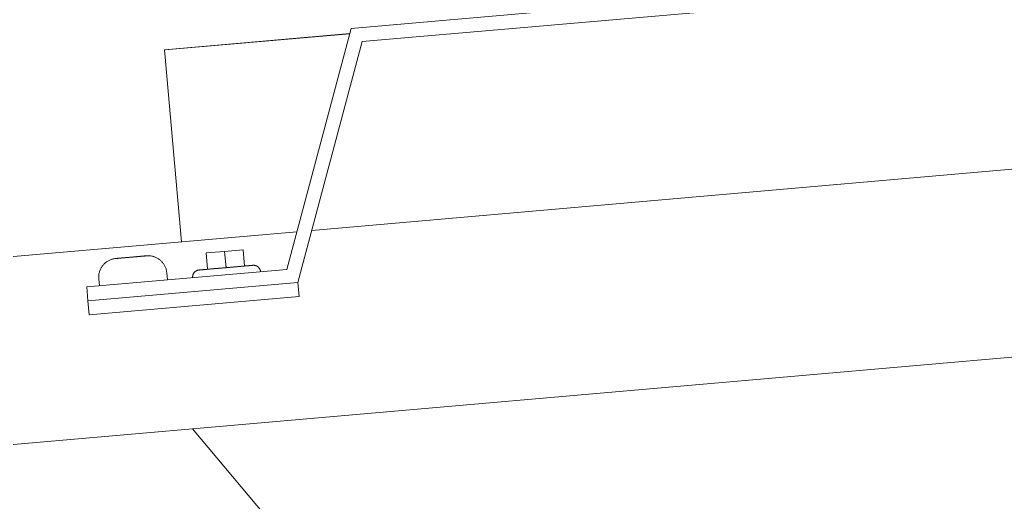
# Model space of a CAD drawing. Header units: millimetres. Extents: x 4237772 to 4686020, y -673 to 29459.
# Drawn here: x 4477062.8 to 4477273.4, y 16745.1 to 16848.2 of the extents above; entities that cross this region are included whole.
import ezdxf

# ---------------------------------------------------------------- set-up
doc = ezdxf.new("R2010")
doc.units = ezdxf.units.MM
for name, color, linetype, lineweight in [('A-ROOF', 132, 'Continuous', 5), ('A-ROOF-PATT', 132, 'Continuous', 5), ('Q-SPCQ', 91, 'Continuous', 5)]:
    doc.layers.add(name, color=color, linetype=linetype, lineweight=lineweight)

# ---------------------------------------------------------------- blocks, each defined once
blk = doc.blocks.new('Static Line_Sayfa_Metal Deck_Pan Mount - Up to 15 _ pitch - Max 2 Users-1865617-SECTION - GRIDS B1-B2')
at = {"layer": 'Q-SPCQ'}
for p, q in [((4451650.34, 16858.97), (4451506.15, 16846.35)), ((4451508.5, 16843.55), (4451648.5, 16855.79)), ((4451505.84, 16845.22), (4451466.26, 16841.76)), ((4451505.84, 16845.21), (4451466.27, 16841.75)), ((4451505.84, 16845.21), (4451466.27, 16841.74)), ((4451506.15, 16846.35), (4451492.35, 16794.87)), ((4451494.7, 16792.06), (4451508.5, 16843.55)), ((4451466.26, 16841.76), (4451466.33, 16841.01)), ((4451466.26, 16841.76), (4451466.27, 16841.67)), ((4451466.27, 16841.75), (4451466.27, 16841.73)), ((4451466.27, 16841.75), (4451466.27, 16841.73)), ((4451466.27, 16841.74), (4451466.27, 16841.72)), ((4451466.27, 16841.74), (4451466.27, 16841.72)), ((4451469.85, 16800.76), (4451466.33, 16841.01)), ((4451479.06, 16798.72), (4451475.1, 16798.37)), ((4451475.1, 16798.37), (4451479.06, 16798.72)), ((4451479.06, 16798.72), (4451475.1, 16798.37)), ((4451475.1, 16798.37), (4451479.06, 16798.72)), ((4451479.06, 16798.72), (4451475.1, 16798.37)), ((4451475.1, 16798.37), (4451479.06, 16798.72)), ((4451475.4, 16794.89), (4451475.1, 16798.37)), ((4451475.4, 16794.89), (4451475.1, 16798.37)), ((4451475.1, 16798.37), (4451475.4, 16794.89)), ((4451475.1, 16798.37), (4451475.4, 16794.89)), ((4451475.1, 16798.37), (4451475.4, 16794.89)), ((4451475.1, 16798.37), (4451475.4, 16794.89)), ((4451479.06, 16798.72), (4451483.03, 16799.07)), ((4451483.03, 16799.07), (4451479.06, 16798.72)), ((4451479.06, 16798.72), (4451483.03, 16799.07)), ((4451483.03, 16799.07), (4451479.06, 16798.72)), ((4451479.06, 16798.72), (4451483.03, 16799.07)), ((4451483.03, 16799.07), (4451479.06, 16798.72)), ((4451479.37, 16795.23), (4451479.06, 16798.72)), ((4451479.06, 16798.72), (4451479.37, 16795.23)), ((4451479.37, 16795.23), (4451479.06, 16798.72)), ((4451479.06, 16798.72), (4451479.37, 16795.23)), ((4451479.37, 16795.24), (4451479.06, 16798.72)), ((4451479.06, 16798.72), (4451479.37, 16795.24)), ((4451483.33, 16795.58), (4451483.03, 16799.07)), ((4451483.33, 16795.58), (4451483.03, 16799.07)), ((4451483.03, 16799.07), (4451483.33, 16795.58)), ((4451483.03, 16799.07), (4451483.33, 16795.58)), ((4451483.03, 16799.07), (4451483.33, 16795.58)), ((4451483.03, 16799.07), (4451483.33, 16795.58)), ((4451492.35, 16794.87), (4451449.61, 16791.13)), ((4451466.85, 16792.63), (4451466.72, 16794.13)), ((4451466.85, 16792.63), (4451466.72, 16794.13)), ((4451466.85, 16792.63), (4451466.72, 16794.13)), ((4451479.37, 16795.24), (4451475.4, 16794.89)), ((4451475.4, 16794.89), (4451479.37, 16795.24)), ((4451479.37, 16795.23), (4451475.4, 16794.89)), ((4451475.4, 16794.89), (4451479.37, 16795.23)), ((4451479.37, 16795.23), (4451475.4, 16794.89)), ((4451475.4, 16794.89), (4451479.37, 16795.23)), ((4451479.37, 16795.23), (4451483.33, 16795.58)), ((4451483.33, 16795.58), (4451479.37, 16795.23)), ((4451479.37, 16795.23), (4451483.33, 16795.58)), ((4451483.33, 16795.58), (4451479.37, 16795.23)), ((4451479.37, 16795.24), (4451483.33, 16795.58)), ((4451483.33, 16795.58), (4451479.37, 16795.24)), ((4451449.88, 16788.14), (4451494.7, 16792.06)), ((4451449.88, 16788.14), (4451494.7, 16792.06)), ((4451452.17, 16792.86), (4451452.31, 16791.36)), ((4451452.17, 16792.86), (4451452.31, 16791.36)), ((4451452.17, 16792.86), (4451452.31, 16791.36)), ((4451494.7, 16792.06), (4451494.97, 16789.07)), ((4451449.61, 16791.13), (4451449.88, 16788.14)), ((4451449.88, 16788.14), (4451450.14, 16785.15)), ((4451494.97, 16789.07), (4451450.14, 16785.15))]:
    blk.add_line(p, q, dxfattribs=at)
at = {"layer": 'Q-SPCQ', "flags": 128}
for points in [[(4451452.17, 16792.86), (4451452.16, 16793.01), (4451452.16, 16793.17), (4451452.16, 16793.33), (4451452.17, 16793.49), (4451452.19, 16793.65), (4451452.21, 16793.81), (4451452.23, 16793.97), (4451452.27, 16794.13), (4451452.31, 16794.28), (4451452.35, 16794.43), (4451452.41, 16794.59), (4451452.46, 16794.73), (4451452.53, 16794.88), (4451452.6, 16795.03), (4451452.67, 16795.17), (4451452.76, 16795.3), (4451452.84, 16795.44), (4451452.93, 16795.57), (4451453.03, 16795.7), (4451453.13, 16795.82), (4451453.24, 16795.94), (4451453.35, 16796.05), (4451453.47, 16796.16), (4451453.59, 16796.27), (4451453.71, 16796.37), (4451453.84, 16796.46), (4451453.97, 16796.55), (4451454.11, 16796.64), (4451454.25, 16796.72), (4451454.39, 16796.79), (4451454.54, 16796.86), (4451454.68, 16796.92), (4451454.83, 16796.98), (4451454.99, 16797.03), (4451455.14, 16797.07), (4451455.29, 16797.11), (4451455.45, 16797.14), (4451455.61, 16797.17), (4451455.77, 16797.18), (4451455.81, 16797.19)], [(4451452.17, 16792.86), (4451452.16, 16793.02), (4451452.16, 16793.18), (4451452.16, 16793.34), (4451452.17, 16793.49), (4451452.19, 16793.65), (4451452.21, 16793.81), (4451452.23, 16793.97), (4451452.27, 16794.13), (4451452.31, 16794.28), (4451452.35, 16794.43), (4451452.41, 16794.59), (4451452.46, 16794.73), (4451452.53, 16794.88), (4451452.6, 16795.03), (4451452.67, 16795.17), (4451452.76, 16795.3), (4451452.84, 16795.44), (4451452.93, 16795.57), (4451453.03, 16795.7), (4451453.13, 16795.82), (4451453.24, 16795.94), (4451453.35, 16796.05), (4451453.47, 16796.16), (4451453.59, 16796.27), (4451453.71, 16796.37), (4451453.84, 16796.46), (4451453.97, 16796.55), (4451454.11, 16796.64), (4451454.25, 16796.72), (4451454.39, 16796.79), (4451454.54, 16796.86), (4451454.68, 16796.92), (4451454.83, 16796.98), (4451454.99, 16797.03), (4451455.14, 16797.07), (4451455.29, 16797.11), (4451455.45, 16797.14), (4451455.61, 16797.17), (4451455.77, 16797.18), (4451455.81, 16797.19)], [(4451452.17, 16792.86), (4451452.16, 16793.02), (4451452.16, 16793.18), (4451452.16, 16793.34), (4451452.17, 16793.5), (4451452.19, 16793.65), (4451452.21, 16793.81), (4451452.23, 16793.97), (4451452.27, 16794.13), (4451452.31, 16794.28), (4451452.35, 16794.44), (4451452.41, 16794.59), (4451452.46, 16794.74), (4451452.53, 16794.88), (4451452.6, 16795.03), (4451452.67, 16795.17), (4451452.76, 16795.3), (4451452.84, 16795.44), (4451452.93, 16795.57), (4451453.03, 16795.7), (4451453.13, 16795.82), (4451453.24, 16795.94), (4451453.35, 16796.05), (4451453.47, 16796.16), (4451453.59, 16796.27), (4451453.71, 16796.37), (4451453.84, 16796.46), (4451453.97, 16796.55), (4451454.11, 16796.64), (4451454.25, 16796.72), (4451454.39, 16796.79), (4451454.54, 16796.86), (4451454.68, 16796.92), (4451454.83, 16796.98), (4451454.99, 16797.03), (4451455.14, 16797.07), (4451455.29, 16797.11), (4451455.45, 16797.14), (4451455.61, 16797.17), (4451455.77, 16797.19), (4451455.81, 16797.19)], [(4451455.81, 16797.19), (4451455.82, 16797.19), (4451455.83, 16797.19), (4451455.85, 16797.19), (4451455.88, 16797.19), (4451455.91, 16797.2), (4451455.94, 16797.2), (4451455.98, 16797.2), (4451456.02, 16797.21), (4451456.07, 16797.21), (4451456.12, 16797.22), (4451456.18, 16797.22), (4451456.25, 16797.23), (4451456.31, 16797.23), (4451456.38, 16797.24), (4451456.46, 16797.25), (4451456.54, 16797.25), (4451456.63, 16797.26), (4451456.72, 16797.27), (4451456.81, 16797.28), (4451456.9, 16797.28), (4451457, 16797.29), (4451457.11, 16797.3), (4451457.21, 16797.31), (4451457.32, 16797.32), (4451457.43, 16797.33), (4451457.55, 16797.34), (4451457.67, 16797.35), (4451457.78, 16797.36), (4451457.91, 16797.37), (4451458.03, 16797.38), (4451458.15, 16797.39), (4451458.28, 16797.4), (4451458.41, 16797.42), (4451458.54, 16797.43), (4451458.67, 16797.44), (4451458.8, 16797.45), (4451458.93, 16797.46), (4451459.06, 16797.47), (4451459.1, 16797.48)], [(4451455.81, 16797.19), (4451455.82, 16797.19), (4451455.83, 16797.19), (4451455.85, 16797.19), (4451455.88, 16797.19), (4451455.91, 16797.2), (4451455.94, 16797.2), (4451455.98, 16797.2), (4451456.02, 16797.21), (4451456.07, 16797.21), (4451456.12, 16797.22), (4451456.18, 16797.22), (4451456.25, 16797.23), (4451456.31, 16797.23), (4451456.38, 16797.24), (4451456.46, 16797.25), (4451456.54, 16797.25), (4451456.63, 16797.26), (4451456.72, 16797.27), (4451456.81, 16797.28), (4451456.9, 16797.28), (4451457, 16797.29), (4451457.11, 16797.3), (4451457.21, 16797.31), (4451457.32, 16797.32), (4451457.43, 16797.33), (4451457.55, 16797.34), (4451457.67, 16797.35), (4451457.78, 16797.36), (4451457.91, 16797.37), (4451458.03, 16797.38), (4451458.15, 16797.39), (4451458.28, 16797.41), (4451458.41, 16797.42), (4451458.54, 16797.43), (4451458.67, 16797.44), (4451458.8, 16797.45), (4451458.93, 16797.46), (4451459.06, 16797.47), (4451459.1, 16797.48)], [(4451455.81, 16797.19), (4451455.82, 16797.19), (4451455.83, 16797.19), (4451455.85, 16797.19), (4451455.88, 16797.2), (4451455.91, 16797.2), (4451455.94, 16797.2), (4451455.98, 16797.2), (4451456.02, 16797.21), (4451456.07, 16797.21), (4451456.12, 16797.22), (4451456.18, 16797.22), (4451456.25, 16797.23), (4451456.31, 16797.23), (4451456.38, 16797.24), (4451456.46, 16797.25), (4451456.54, 16797.25), (4451456.63, 16797.26), (4451456.72, 16797.27), (4451456.81, 16797.28), (4451456.9, 16797.28), (4451457, 16797.29), (4451457.11, 16797.3), (4451457.21, 16797.31), (4451457.32, 16797.32), (4451457.43, 16797.33), (4451457.55, 16797.34), (4451457.67, 16797.35), (4451457.78, 16797.36), (4451457.91, 16797.37), (4451458.03, 16797.38), (4451458.15, 16797.39), (4451458.28, 16797.41), (4451458.41, 16797.42), (4451458.54, 16797.43), (4451458.67, 16797.44), (4451458.8, 16797.45), (4451458.93, 16797.46), (4451459.06, 16797.47), (4451459.1, 16797.48)], [(4451459.1, 16797.48), (4451458.97, 16797.46), (4451458.83, 16797.45), (4451458.7, 16797.44), (4451458.57, 16797.43), (4451458.44, 16797.42), (4451458.32, 16797.41), (4451458.19, 16797.4), (4451458.06, 16797.39), (4451457.94, 16797.37), (4451457.82, 16797.36), (4451457.7, 16797.35), (4451457.58, 16797.34), (4451457.46, 16797.33), (4451457.35, 16797.32), (4451457.24, 16797.31), (4451457.13, 16797.3), (4451457.03, 16797.3), (4451456.93, 16797.29), (4451456.83, 16797.28), (4451456.74, 16797.27), (4451456.65, 16797.26), (4451456.56, 16797.25), (4451456.48, 16797.25), (4451456.41, 16797.24), (4451456.33, 16797.23), (4451456.26, 16797.23), (4451456.2, 16797.22), (4451456.14, 16797.22), (4451456.08, 16797.21), (4451456.03, 16797.21), (4451455.99, 16797.2), (4451455.95, 16797.2), (4451455.91, 16797.2), (4451455.88, 16797.19), (4451455.86, 16797.19), (4451455.84, 16797.19), (4451455.82, 16797.19), (4451455.82, 16797.19)], [(4451459.1, 16797.48), (4451458.97, 16797.46), (4451458.83, 16797.45), (4451458.7, 16797.44), (4451458.57, 16797.43), (4451458.44, 16797.42), (4451458.32, 16797.41), (4451458.19, 16797.4), (4451458.06, 16797.39), (4451457.94, 16797.38), (4451457.82, 16797.36), (4451457.7, 16797.35), (4451457.58, 16797.34), (4451457.46, 16797.33), (4451457.35, 16797.32), (4451457.24, 16797.31), (4451457.13, 16797.3), (4451457.03, 16797.3), (4451456.93, 16797.29), (4451456.83, 16797.28), (4451456.74, 16797.27), (4451456.65, 16797.26), (4451456.56, 16797.25), (4451456.48, 16797.25), (4451456.41, 16797.24), (4451456.33, 16797.23), (4451456.26, 16797.23), (4451456.2, 16797.22), (4451456.14, 16797.22), (4451456.08, 16797.21), (4451456.03, 16797.21), (4451455.99, 16797.2), (4451455.95, 16797.2), (4451455.91, 16797.2), (4451455.88, 16797.2), (4451455.86, 16797.19), (4451455.84, 16797.19), (4451455.82, 16797.19), (4451455.82, 16797.19)], [(4451459.1, 16797.48), (4451458.97, 16797.47), (4451458.83, 16797.45), (4451458.7, 16797.44), (4451458.57, 16797.43), (4451458.44, 16797.42), (4451458.32, 16797.41), (4451458.19, 16797.4), (4451458.06, 16797.39), (4451457.94, 16797.38), (4451457.82, 16797.36), (4451457.7, 16797.35), (4451457.58, 16797.34), (4451457.46, 16797.33), (4451457.35, 16797.32), (4451457.24, 16797.31), (4451457.13, 16797.31), (4451457.03, 16797.3), (4451456.93, 16797.29), (4451456.83, 16797.28), (4451456.74, 16797.27), (4451456.65, 16797.26), (4451456.56, 16797.26), (4451456.48, 16797.25), (4451456.41, 16797.24), (4451456.33, 16797.23), (4451456.26, 16797.23), (4451456.2, 16797.22), (4451456.14, 16797.22), (4451456.08, 16797.21), (4451456.03, 16797.21), (4451455.99, 16797.2), (4451455.95, 16797.2), (4451455.91, 16797.2), (4451455.88, 16797.2), (4451455.86, 16797.19), (4451455.84, 16797.19), (4451455.82, 16797.19), (4451455.82, 16797.19)], [(4451462.38, 16797.76), (4451462.37, 16797.76), (4451462.36, 16797.76), (4451462.34, 16797.76), (4451462.32, 16797.76), (4451462.29, 16797.76), (4451462.25, 16797.75), (4451462.22, 16797.75), (4451462.17, 16797.74), (4451462.12, 16797.74), (4451462.07, 16797.74), (4451462.01, 16797.73), (4451461.95, 16797.73), (4451461.88, 16797.72), (4451461.81, 16797.71), (4451461.73, 16797.71), (4451461.65, 16797.7), (4451461.57, 16797.69), (4451461.48, 16797.68), (4451461.39, 16797.68), (4451461.29, 16797.67), (4451461.19, 16797.66), (4451461.09, 16797.65), (4451460.98, 16797.64), (4451460.87, 16797.63), (4451460.76, 16797.62), (4451460.65, 16797.61), (4451460.53, 16797.6), (4451460.41, 16797.59), (4451460.29, 16797.58), (4451460.16, 16797.57), (4451460.04, 16797.56), (4451459.91, 16797.55), (4451459.78, 16797.54), (4451459.66, 16797.52), (4451459.53, 16797.51), (4451459.39, 16797.5), (4451459.26, 16797.49), (4451459.13, 16797.48), (4451459.1, 16797.48)], [(4451459.1, 16797.48), (4451459.23, 16797.49), (4451459.36, 16797.5), (4451459.49, 16797.51), (4451459.62, 16797.52), (4451459.75, 16797.53), (4451459.88, 16797.54), (4451460, 16797.56), (4451460.13, 16797.57), (4451460.25, 16797.58), (4451460.38, 16797.59), (4451460.5, 16797.6), (4451460.61, 16797.61), (4451460.73, 16797.62), (4451460.84, 16797.63), (4451460.95, 16797.64), (4451461.06, 16797.65), (4451461.16, 16797.66), (4451461.26, 16797.67), (4451461.36, 16797.67), (4451461.45, 16797.68), (4451461.54, 16797.69), (4451461.63, 16797.7), (4451461.71, 16797.7), (4451461.79, 16797.71), (4451461.86, 16797.72), (4451461.93, 16797.72), (4451461.99, 16797.73), (4451462.05, 16797.73), (4451462.11, 16797.74), (4451462.16, 16797.74), (4451462.2, 16797.75), (4451462.24, 16797.75), (4451462.28, 16797.75), (4451462.31, 16797.76), (4451462.33, 16797.76), (4451462.35, 16797.76), (4451462.37, 16797.76), (4451462.38, 16797.76)], [(4451462.38, 16797.76), (4451462.37, 16797.76), (4451462.36, 16797.76), (4451462.34, 16797.76), (4451462.32, 16797.76), (4451462.29, 16797.76), (4451462.25, 16797.75), (4451462.22, 16797.75), (4451462.17, 16797.75), (4451462.12, 16797.74), (4451462.07, 16797.74), (4451462.01, 16797.73), (4451461.95, 16797.73), (4451461.88, 16797.72), (4451461.81, 16797.71), (4451461.73, 16797.71), (4451461.65, 16797.7), (4451461.57, 16797.69), (4451461.48, 16797.68), (4451461.39, 16797.68), (4451461.29, 16797.67), (4451461.19, 16797.66), (4451461.09, 16797.65), (4451460.98, 16797.64), (4451460.87, 16797.63), (4451460.76, 16797.62), (4451460.65, 16797.61), (4451460.53, 16797.6), (4451460.41, 16797.59), (4451460.29, 16797.58), (4451460.16, 16797.57), (4451460.04, 16797.56), (4451459.91, 16797.55), (4451459.78, 16797.54), (4451459.66, 16797.53), (4451459.53, 16797.51), (4451459.39, 16797.5), (4451459.26, 16797.49), (4451459.13, 16797.48), (4451459.1, 16797.48)], [(4451459.1, 16797.48), (4451459.23, 16797.49), (4451459.36, 16797.5), (4451459.49, 16797.51), (4451459.62, 16797.52), (4451459.75, 16797.53), (4451459.88, 16797.54), (4451460, 16797.56), (4451460.13, 16797.57), (4451460.25, 16797.58), (4451460.38, 16797.59), (4451460.5, 16797.6), (4451460.61, 16797.61), (4451460.73, 16797.62), (4451460.84, 16797.63), (4451460.95, 16797.64), (4451461.06, 16797.65), (4451461.16, 16797.66), (4451461.26, 16797.67), (4451461.36, 16797.67), (4451461.45, 16797.68), (4451461.54, 16797.69), (4451461.63, 16797.7), (4451461.71, 16797.7), (4451461.79, 16797.71), (4451461.86, 16797.72), (4451461.93, 16797.72), (4451461.99, 16797.73), (4451462.05, 16797.74), (4451462.11, 16797.74), (4451462.16, 16797.74), (4451462.2, 16797.75), (4451462.24, 16797.75), (4451462.28, 16797.75), (4451462.31, 16797.76), (4451462.33, 16797.76), (4451462.35, 16797.76), (4451462.37, 16797.76), (4451462.38, 16797.76)], [(4451462.38, 16797.76), (4451462.37, 16797.76), (4451462.36, 16797.76), (4451462.34, 16797.76), (4451462.32, 16797.76), (4451462.29, 16797.76), (4451462.25, 16797.75), (4451462.22, 16797.75), (4451462.17, 16797.75), (4451462.12, 16797.74), (4451462.07, 16797.74), (4451462.01, 16797.73), (4451461.95, 16797.73), (4451461.88, 16797.72), (4451461.81, 16797.71), (4451461.73, 16797.71), (4451461.65, 16797.7), (4451461.57, 16797.69), (4451461.48, 16797.69), (4451461.39, 16797.68), (4451461.29, 16797.67), (4451461.19, 16797.66), (4451461.09, 16797.65), (4451460.98, 16797.64), (4451460.87, 16797.63), (4451460.76, 16797.62), (4451460.65, 16797.61), (4451460.53, 16797.6), (4451460.41, 16797.59), (4451460.29, 16797.58), (4451460.16, 16797.57), (4451460.04, 16797.56), (4451459.91, 16797.55), (4451459.78, 16797.54), (4451459.66, 16797.53), (4451459.53, 16797.51), (4451459.39, 16797.5), (4451459.26, 16797.49), (4451459.13, 16797.48), (4451459.1, 16797.48)], [(4451459.1, 16797.48), (4451459.23, 16797.49), (4451459.36, 16797.5), (4451459.49, 16797.51), (4451459.62, 16797.52), (4451459.75, 16797.53), (4451459.88, 16797.55), (4451460, 16797.56), (4451460.13, 16797.57), (4451460.25, 16797.58), (4451460.38, 16797.59), (4451460.5, 16797.6), (4451460.61, 16797.61), (4451460.73, 16797.62), (4451460.84, 16797.63), (4451460.95, 16797.64), (4451461.06, 16797.65), (4451461.16, 16797.66), (4451461.26, 16797.67), (4451461.36, 16797.67), (4451461.45, 16797.68), (4451461.54, 16797.69), (4451461.63, 16797.7), (4451461.71, 16797.71), (4451461.79, 16797.71), (4451461.86, 16797.72), (4451461.93, 16797.72), (4451461.99, 16797.73), (4451462.05, 16797.74), (4451462.11, 16797.74), (4451462.16, 16797.74), (4451462.2, 16797.75), (4451462.24, 16797.75), (4451462.28, 16797.76), (4451462.31, 16797.76), (4451462.33, 16797.76), (4451462.35, 16797.76), (4451462.37, 16797.76), (4451462.38, 16797.76)], [(4451462.38, 16797.76), (4451462.54, 16797.77), (4451462.7, 16797.78), (4451462.86, 16797.78), (4451463.02, 16797.77), (4451463.18, 16797.75), (4451463.34, 16797.73), (4451463.5, 16797.7), (4451463.65, 16797.67), (4451463.81, 16797.63), (4451463.96, 16797.58), (4451464.11, 16797.53), (4451464.26, 16797.47), (4451464.41, 16797.41), (4451464.55, 16797.34), (4451464.69, 16797.26), (4451464.83, 16797.18), (4451464.97, 16797.1), (4451465.1, 16797), (4451465.22, 16796.91), (4451465.35, 16796.8), (4451465.47, 16796.7), (4451465.58, 16796.59), (4451465.69, 16796.47), (4451465.8, 16796.35), (4451465.9, 16796.22), (4451465.99, 16796.1), (4451466.08, 16795.96), (4451466.17, 16795.83), (4451466.24, 16795.69), (4451466.32, 16795.55), (4451466.39, 16795.4), (4451466.45, 16795.26), (4451466.5, 16795.11), (4451466.55, 16794.95), (4451466.6, 16794.8), (4451466.64, 16794.64), (4451466.67, 16794.49), (4451466.69, 16794.33), (4451466.71, 16794.17), (4451466.72, 16794.13)], [(4451462.38, 16797.76), (4451462.54, 16797.77), (4451462.7, 16797.78), (4451462.86, 16797.78), (4451463.02, 16797.77), (4451463.18, 16797.75), (4451463.34, 16797.73), (4451463.5, 16797.7), (4451463.65, 16797.67), (4451463.81, 16797.63), (4451463.96, 16797.58), (4451464.11, 16797.53), (4451464.26, 16797.47), (4451464.41, 16797.41), (4451464.55, 16797.34), (4451464.69, 16797.26), (4451464.83, 16797.18), (4451464.97, 16797.1), (4451465.1, 16797), (4451465.22, 16796.91), (4451465.35, 16796.81), (4451465.47, 16796.7), (4451465.58, 16796.59), (4451465.69, 16796.47), (4451465.8, 16796.35), (4451465.9, 16796.23), (4451465.99, 16796.1), (4451466.08, 16795.96), (4451466.17, 16795.83), (4451466.24, 16795.69), (4451466.32, 16795.55), (4451466.39, 16795.4), (4451466.45, 16795.26), (4451466.5, 16795.11), (4451466.55, 16794.95), (4451466.6, 16794.8), (4451466.64, 16794.64), (4451466.67, 16794.49), (4451466.69, 16794.33), (4451466.71, 16794.17), (4451466.72, 16794.13)], [(4451462.38, 16797.76), (4451462.54, 16797.77), (4451462.7, 16797.78), (4451462.86, 16797.78), (4451463.02, 16797.77), (4451463.18, 16797.75), (4451463.34, 16797.73), (4451463.5, 16797.71), (4451463.65, 16797.67), (4451463.81, 16797.63), (4451463.96, 16797.59), (4451464.11, 16797.53), (4451464.26, 16797.47), (4451464.41, 16797.41), (4451464.55, 16797.34), (4451464.69, 16797.27), (4451464.83, 16797.18), (4451464.97, 16797.1), (4451465.1, 16797.01), (4451465.22, 16796.91), (4451465.35, 16796.81), (4451465.47, 16796.7), (4451465.58, 16796.59), (4451465.69, 16796.47), (4451465.8, 16796.35), (4451465.9, 16796.23), (4451465.99, 16796.1), (4451466.08, 16795.97), (4451466.17, 16795.83), (4451466.24, 16795.69), (4451466.32, 16795.55), (4451466.39, 16795.4), (4451466.45, 16795.26), (4451466.5, 16795.11), (4451466.55, 16794.95), (4451466.6, 16794.8), (4451466.64, 16794.64), (4451466.67, 16794.49), (4451466.69, 16794.33), (4451466.71, 16794.17), (4451466.72, 16794.13)], [(4451472.24, 16793.22), (4451472.24, 16793.28), (4451472.24, 16793.34), (4451472.25, 16793.4), (4451472.25, 16793.46), (4451472.27, 16793.52), (4451472.28, 16793.58), (4451472.29, 16793.64), (4451472.31, 16793.7), (4451472.33, 16793.75), (4451472.35, 16793.81), (4451472.38, 16793.86), (4451472.4, 16793.92), (4451472.43, 16793.97), (4451472.46, 16794.02), (4451472.49, 16794.07), (4451472.53, 16794.12), (4451472.56, 16794.17), (4451472.6, 16794.22), (4451472.64, 16794.26), (4451472.68, 16794.3), (4451472.73, 16794.35), (4451472.77, 16794.38), (4451472.82, 16794.42), (4451472.87, 16794.46), (4451472.92, 16794.49), (4451472.97, 16794.52), (4451473.02, 16794.55), (4451473.07, 16794.58), (4451473.13, 16794.61), (4451473.18, 16794.63), (4451473.24, 16794.65), (4451473.3, 16794.67), (4451473.35, 16794.69), (4451473.41, 16794.7), (4451473.47, 16794.71), (4451473.53, 16794.72), (4451473.59, 16794.73), (4451473.61, 16794.73)], [(4451472.24, 16793.23), (4451472.24, 16793.29), (4451472.24, 16793.35), (4451472.25, 16793.4), (4451472.25, 16793.46), (4451472.27, 16793.52), (4451472.28, 16793.58), (4451472.29, 16793.64), (4451472.31, 16793.7), (4451472.33, 16793.75), (4451472.35, 16793.81), (4451472.38, 16793.87), (4451472.4, 16793.92), (4451472.43, 16793.97), (4451472.46, 16794.02), (4451472.49, 16794.07), (4451472.53, 16794.12), (4451472.56, 16794.17), (4451472.6, 16794.22), (4451472.64, 16794.26), (4451472.68, 16794.3), (4451472.73, 16794.35), (4451472.77, 16794.39), (4451472.82, 16794.42), (4451472.87, 16794.46), (4451472.92, 16794.49), (4451472.97, 16794.52), (4451473.02, 16794.55), (4451473.07, 16794.58), (4451473.13, 16794.61), (4451473.18, 16794.63), (4451473.24, 16794.65), (4451473.3, 16794.67), (4451473.35, 16794.69), (4451473.41, 16794.7), (4451473.47, 16794.71), (4451473.53, 16794.72), (4451473.59, 16794.73), (4451473.61, 16794.73)], [(4451472.24, 16793.23), (4451472.24, 16793.29), (4451472.24, 16793.35), (4451472.25, 16793.41), (4451472.25, 16793.46), (4451472.27, 16793.52), (4451472.28, 16793.58), (4451472.29, 16793.64), (4451472.31, 16793.7), (4451472.33, 16793.75), (4451472.35, 16793.81), (4451472.38, 16793.87), (4451472.4, 16793.92), (4451472.43, 16793.97), (4451472.46, 16794.02), (4451472.49, 16794.07), (4451472.53, 16794.12), (4451472.56, 16794.17), (4451472.6, 16794.22), (4451472.64, 16794.26), (4451472.68, 16794.31), (4451472.73, 16794.35), (4451472.77, 16794.39), (4451472.82, 16794.42), (4451472.87, 16794.46), (4451472.92, 16794.49), (4451472.97, 16794.52), (4451473.02, 16794.55), (4451473.07, 16794.58), (4451473.13, 16794.61), (4451473.18, 16794.63), (4451473.24, 16794.65), (4451473.3, 16794.67), (4451473.35, 16794.69), (4451473.41, 16794.7), (4451473.47, 16794.71), (4451473.53, 16794.72), (4451473.59, 16794.73), (4451473.61, 16794.73)], [(4451473.61, 16794.73), (4451473.62, 16794.73), (4451473.65, 16794.73), (4451473.68, 16794.74), (4451473.72, 16794.74), (4451473.77, 16794.75), (4451473.83, 16794.75), (4451473.9, 16794.76), (4451473.98, 16794.76), (4451474.06, 16794.77), (4451474.16, 16794.78), (4451474.26, 16794.79), (4451474.37, 16794.8), (4451474.49, 16794.81), (4451474.61, 16794.82), (4451474.75, 16794.83), (4451474.89, 16794.84), (4451475.04, 16794.86), (4451475.19, 16794.87), (4451475.35, 16794.88), (4451475.52, 16794.9), (4451475.7, 16794.91), (4451475.88, 16794.93), (4451476.06, 16794.95), (4451476.26, 16794.96), (4451476.45, 16794.98), (4451476.65, 16795), (4451476.86, 16795.02), (4451477.07, 16795.03), (4451477.28, 16795.05), (4451477.5, 16795.07), (4451477.72, 16795.09), (4451477.94, 16795.11), (4451478.16, 16795.13), (4451478.39, 16795.15), (4451478.62, 16795.17), (4451478.85, 16795.19), (4451479.08, 16795.21), (4451479.31, 16795.23), (4451479.37, 16795.24)], [(4451479.37, 16795.24), (4451479.14, 16795.21), (4451478.91, 16795.19), (4451478.68, 16795.17), (4451478.45, 16795.15), (4451478.22, 16795.13), (4451478, 16795.12), (4451477.78, 16795.1), (4451477.56, 16795.08), (4451477.34, 16795.06), (4451477.13, 16795.04), (4451476.91, 16795.02), (4451476.71, 16795), (4451476.51, 16794.98), (4451476.31, 16794.97), (4451476.12, 16794.95), (4451475.93, 16794.93), (4451475.75, 16794.92), (4451475.57, 16794.9), (4451475.4, 16794.89), (4451475.24, 16794.87), (4451475.08, 16794.86), (4451474.93, 16794.85), (4451474.78, 16794.83), (4451474.65, 16794.82), (4451474.52, 16794.81), (4451474.4, 16794.8), (4451474.29, 16794.79), (4451474.18, 16794.78), (4451474.09, 16794.77), (4451474, 16794.77), (4451473.92, 16794.76), (4451473.85, 16794.75), (4451473.79, 16794.75), (4451473.73, 16794.74), (4451473.69, 16794.74), (4451473.66, 16794.74), (4451473.63, 16794.73), (4451473.61, 16794.73), (4451473.61, 16794.73)], [(4451473.61, 16794.73), (4451473.62, 16794.73), (4451473.65, 16794.73), (4451473.68, 16794.74), (4451473.72, 16794.74), (4451473.77, 16794.74), (4451473.83, 16794.75), (4451473.9, 16794.76), (4451473.98, 16794.76), (4451474.06, 16794.77), (4451474.16, 16794.78), (4451474.26, 16794.79), (4451474.37, 16794.8), (4451474.49, 16794.81), (4451474.61, 16794.82), (4451474.75, 16794.83), (4451474.89, 16794.84), (4451475.04, 16794.86), (4451475.19, 16794.87), (4451475.35, 16794.88), (4451475.52, 16794.9), (4451475.7, 16794.91), (4451475.88, 16794.93), (4451476.06, 16794.95), (4451476.26, 16794.96), (4451476.45, 16794.98), (4451476.65, 16795), (4451476.86, 16795.01), (4451477.07, 16795.03), (4451477.28, 16795.05), (4451477.5, 16795.07), (4451477.72, 16795.09), (4451477.94, 16795.11), (4451478.16, 16795.13), (4451478.39, 16795.15), (4451478.62, 16795.17), (4451478.85, 16795.19), (4451479.08, 16795.21), (4451479.31, 16795.23), (4451479.37, 16795.23)], [(4451479.37, 16795.23), (4451479.14, 16795.21), (4451478.91, 16795.19), (4451478.68, 16795.17), (4451478.45, 16795.15), (4451478.22, 16795.13), (4451478, 16795.11), (4451477.78, 16795.09), (4451477.56, 16795.08), (4451477.34, 16795.06), (4451477.13, 16795.04), (4451476.91, 16795.02), (4451476.71, 16795), (4451476.51, 16794.98), (4451476.31, 16794.97), (4451476.12, 16794.95), (4451475.93, 16794.93), (4451475.75, 16794.92), (4451475.57, 16794.9), (4451475.4, 16794.89), (4451475.24, 16794.87), (4451475.08, 16794.86), (4451474.93, 16794.85), (4451474.78, 16794.83), (4451474.65, 16794.82), (4451474.52, 16794.81), (4451474.4, 16794.8), (4451474.29, 16794.79), (4451474.18, 16794.78), (4451474.09, 16794.77), (4451474, 16794.76), (4451473.92, 16794.76), (4451473.85, 16794.75), (4451473.79, 16794.75), (4451473.73, 16794.74), (4451473.69, 16794.74), (4451473.66, 16794.73), (4451473.63, 16794.73), (4451473.61, 16794.73), (4451473.61, 16794.73)], [(4451473.61, 16794.73), (4451473.62, 16794.73), (4451473.65, 16794.73), (4451473.68, 16794.74), (4451473.72, 16794.74), (4451473.77, 16794.74), (4451473.83, 16794.75), (4451473.9, 16794.76), (4451473.98, 16794.76), (4451474.06, 16794.77), (4451474.16, 16794.78), (4451474.26, 16794.79), (4451474.37, 16794.8), (4451474.49, 16794.81), (4451474.61, 16794.82), (4451474.75, 16794.83), (4451474.89, 16794.84), (4451475.04, 16794.86), (4451475.19, 16794.87), (4451475.35, 16794.88), (4451475.52, 16794.9), (4451475.7, 16794.91), (4451475.88, 16794.93), (4451476.06, 16794.95), (4451476.26, 16794.96), (4451476.45, 16794.98), (4451476.65, 16795), (4451476.86, 16795.02), (4451477.07, 16795.03), (4451477.28, 16795.05), (4451477.5, 16795.07), (4451477.72, 16795.09), (4451477.94, 16795.11), (4451478.16, 16795.13), (4451478.39, 16795.15), (4451478.62, 16795.17), (4451478.85, 16795.19), (4451479.08, 16795.21), (4451479.31, 16795.23), (4451479.37, 16795.23)], [(4451479.37, 16795.23), (4451479.14, 16795.21), (4451478.91, 16795.19), (4451478.68, 16795.17), (4451478.45, 16795.15), (4451478.22, 16795.13), (4451478, 16795.11), (4451477.78, 16795.1), (4451477.56, 16795.08), (4451477.34, 16795.06), (4451477.13, 16795.04), (4451476.91, 16795.02), (4451476.71, 16795), (4451476.51, 16794.98), (4451476.31, 16794.97), (4451476.12, 16794.95), (4451475.93, 16794.93), (4451475.75, 16794.92), (4451475.57, 16794.9), (4451475.4, 16794.89), (4451475.24, 16794.87), (4451475.08, 16794.86), (4451474.93, 16794.85), (4451474.78, 16794.83), (4451474.65, 16794.82), (4451474.52, 16794.81), (4451474.4, 16794.8), (4451474.29, 16794.79), (4451474.18, 16794.78), (4451474.09, 16794.77), (4451474, 16794.76), (4451473.92, 16794.76), (4451473.85, 16794.75), (4451473.79, 16794.75), (4451473.73, 16794.74), (4451473.69, 16794.74), (4451473.66, 16794.73), (4451473.63, 16794.73), (4451473.61, 16794.73), (4451473.61, 16794.73)], [(4451485.13, 16795.74), (4451485.11, 16795.74), (4451485.09, 16795.73), (4451485.06, 16795.73), (4451485.02, 16795.73), (4451484.97, 16795.72), (4451484.91, 16795.72), (4451484.84, 16795.71), (4451484.76, 16795.71), (4451484.68, 16795.7), (4451484.58, 16795.69), (4451484.48, 16795.68), (4451484.37, 16795.67), (4451484.25, 16795.66), (4451484.13, 16795.65), (4451483.99, 16795.64), (4451483.85, 16795.63), (4451483.7, 16795.61), (4451483.55, 16795.6), (4451483.38, 16795.59), (4451483.22, 16795.57), (4451483.04, 16795.56), (4451482.86, 16795.54), (4451482.67, 16795.52), (4451482.48, 16795.51), (4451482.29, 16795.49), (4451482.09, 16795.47), (4451481.88, 16795.45), (4451481.67, 16795.44), (4451481.46, 16795.42), (4451481.24, 16795.4), (4451481.02, 16795.38), (4451480.8, 16795.36), (4451480.57, 16795.34), (4451480.35, 16795.32), (4451480.12, 16795.3), (4451479.89, 16795.28), (4451479.66, 16795.26), (4451479.43, 16795.24), (4451479.37, 16795.23)], [(4451479.37, 16795.23), (4451479.6, 16795.25), (4451479.83, 16795.27), (4451480.06, 16795.29), (4451480.29, 16795.31), (4451480.51, 16795.33), (4451480.74, 16795.35), (4451480.96, 16795.37), (4451481.18, 16795.39), (4451481.4, 16795.41), (4451481.61, 16795.43), (4451481.82, 16795.45), (4451482.03, 16795.47), (4451482.23, 16795.48), (4451482.43, 16795.5), (4451482.62, 16795.52), (4451482.81, 16795.54), (4451482.99, 16795.55), (4451483.17, 16795.57), (4451483.34, 16795.58), (4451483.5, 16795.6), (4451483.66, 16795.61), (4451483.81, 16795.62), (4451483.95, 16795.64), (4451484.09, 16795.65), (4451484.22, 16795.66), (4451484.34, 16795.67), (4451484.45, 16795.68), (4451484.56, 16795.69), (4451484.65, 16795.7), (4451484.74, 16795.7), (4451484.82, 16795.71), (4451484.89, 16795.72), (4451484.95, 16795.72), (4451485, 16795.73), (4451485.05, 16795.73), (4451485.08, 16795.73), (4451485.11, 16795.74), (4451485.12, 16795.74), (4451485.13, 16795.74)], [(4451485.13, 16795.74), (4451485.11, 16795.74), (4451485.09, 16795.74), (4451485.06, 16795.73), (4451485.02, 16795.73), (4451484.97, 16795.72), (4451484.91, 16795.72), (4451484.84, 16795.71), (4451484.76, 16795.71), (4451484.68, 16795.7), (4451484.58, 16795.69), (4451484.48, 16795.68), (4451484.37, 16795.67), (4451484.25, 16795.66), (4451484.13, 16795.65), (4451483.99, 16795.64), (4451483.85, 16795.63), (4451483.7, 16795.61), (4451483.55, 16795.6), (4451483.38, 16795.59), (4451483.22, 16795.57), (4451483.04, 16795.56), (4451482.86, 16795.54), (4451482.67, 16795.52), (4451482.48, 16795.51), (4451482.29, 16795.49), (4451482.09, 16795.47), (4451481.88, 16795.45), (4451481.67, 16795.44), (4451481.46, 16795.42), (4451481.24, 16795.4), (4451481.02, 16795.38), (4451480.8, 16795.36), (4451480.57, 16795.34), (4451480.35, 16795.32), (4451480.12, 16795.3), (4451479.89, 16795.28), (4451479.66, 16795.26), (4451479.43, 16795.24), (4451479.37, 16795.23)], [(4451479.37, 16795.23), (4451479.6, 16795.25), (4451479.83, 16795.27), (4451480.06, 16795.3), (4451480.29, 16795.32), (4451480.51, 16795.33), (4451480.74, 16795.35), (4451480.96, 16795.37), (4451481.18, 16795.39), (4451481.4, 16795.41), (4451481.61, 16795.43), (4451481.82, 16795.45), (4451482.03, 16795.47), (4451482.23, 16795.49), (4451482.43, 16795.5), (4451482.62, 16795.52), (4451482.81, 16795.54), (4451482.99, 16795.55), (4451483.17, 16795.57), (4451483.34, 16795.58), (4451483.5, 16795.6), (4451483.66, 16795.61), (4451483.81, 16795.62), (4451483.95, 16795.64), (4451484.09, 16795.65), (4451484.22, 16795.66), (4451484.34, 16795.67), (4451484.45, 16795.68), (4451484.56, 16795.69), (4451484.65, 16795.7), (4451484.74, 16795.7), (4451484.82, 16795.71), (4451484.89, 16795.72), (4451484.95, 16795.72), (4451485, 16795.73), (4451485.05, 16795.73), (4451485.08, 16795.73), (4451485.11, 16795.74), (4451485.12, 16795.74), (4451485.13, 16795.74)], [(4451485.13, 16795.74), (4451485.11, 16795.74), (4451485.09, 16795.74), (4451485.06, 16795.73), (4451485.02, 16795.73), (4451484.97, 16795.72), (4451484.91, 16795.72), (4451484.84, 16795.71), (4451484.76, 16795.71), (4451484.68, 16795.7), (4451484.58, 16795.69), (4451484.48, 16795.68), (4451484.37, 16795.67), (4451484.25, 16795.66), (4451484.13, 16795.65), (4451483.99, 16795.64), (4451483.85, 16795.63), (4451483.7, 16795.61), (4451483.55, 16795.6), (4451483.38, 16795.59), (4451483.22, 16795.57), (4451483.04, 16795.56), (4451482.86, 16795.54), (4451482.67, 16795.52), (4451482.48, 16795.51), (4451482.29, 16795.49), (4451482.09, 16795.47), (4451481.88, 16795.45), (4451481.67, 16795.44), (4451481.46, 16795.42), (4451481.24, 16795.4), (4451481.02, 16795.38), (4451480.8, 16795.36), (4451480.57, 16795.34), (4451480.35, 16795.32), (4451480.12, 16795.3), (4451479.89, 16795.28), (4451479.66, 16795.26), (4451479.43, 16795.24), (4451479.37, 16795.24)], [(4451479.37, 16795.24), (4451479.6, 16795.26), (4451479.83, 16795.28), (4451480.06, 16795.3), (4451480.29, 16795.32), (4451480.51, 16795.34), (4451480.74, 16795.35), (4451480.96, 16795.37), (4451481.18, 16795.39), (4451481.4, 16795.41), (4451481.61, 16795.43), (4451481.82, 16795.45), (4451482.03, 16795.47), (4451482.23, 16795.49), (4451482.43, 16795.5), (4451482.62, 16795.52), (4451482.81, 16795.54), (4451482.99, 16795.55), (4451483.17, 16795.57), (4451483.34, 16795.58), (4451483.5, 16795.6), (4451483.66, 16795.61), (4451483.81, 16795.62), (4451483.95, 16795.64), (4451484.09, 16795.65), (4451484.22, 16795.66), (4451484.34, 16795.67), (4451484.45, 16795.68), (4451484.56, 16795.69), (4451484.65, 16795.7), (4451484.74, 16795.7), (4451484.82, 16795.71), (4451484.89, 16795.72), (4451484.95, 16795.72), (4451485, 16795.73), (4451485.05, 16795.73), (4451485.08, 16795.73), (4451485.11, 16795.74), (4451485.12, 16795.74), (4451485.13, 16795.74)], [(4451485.13, 16795.74), (4451485.19, 16795.74), (4451485.25, 16795.74), (4451485.31, 16795.74), (4451485.37, 16795.74), (4451485.43, 16795.73), (4451485.49, 16795.73), (4451485.55, 16795.72), (4451485.61, 16795.7), (4451485.67, 16795.69), (4451485.72, 16795.67), (4451485.78, 16795.65), (4451485.84, 16795.63), (4451485.89, 16795.61), (4451485.95, 16795.58), (4451486, 16795.55), (4451486.05, 16795.52), (4451486.1, 16795.49), (4451486.15, 16795.45), (4451486.2, 16795.42), (4451486.24, 16795.38), (4451486.29, 16795.34), (4451486.33, 16795.3), (4451486.37, 16795.25), (4451486.41, 16795.21), (4451486.45, 16795.16), (4451486.48, 16795.11), (4451486.52, 16795.06), (4451486.55, 16795.01), (4451486.58, 16794.96), (4451486.61, 16794.91), (4451486.63, 16794.85), (4451486.66, 16794.8), (4451486.68, 16794.74), (4451486.7, 16794.68), (4451486.71, 16794.63), (4451486.73, 16794.57), (4451486.74, 16794.51)], [(4451485.13, 16795.74), (4451485.19, 16795.74), (4451485.25, 16795.74), (4451485.31, 16795.74), (4451485.37, 16795.74), (4451485.43, 16795.74), (4451485.49, 16795.73), (4451485.55, 16795.72), (4451485.61, 16795.7), (4451485.67, 16795.69), (4451485.72, 16795.67), (4451485.78, 16795.65), (4451485.84, 16795.63), (4451485.89, 16795.61), (4451485.95, 16795.58), (4451486, 16795.55), (4451486.05, 16795.52), (4451486.1, 16795.49), (4451486.15, 16795.45), (4451486.2, 16795.42), (4451486.24, 16795.38), (4451486.29, 16795.34), (4451486.33, 16795.3), (4451486.37, 16795.25), (4451486.41, 16795.21), (4451486.45, 16795.16), (4451486.48, 16795.11), (4451486.52, 16795.06), (4451486.55, 16795.01), (4451486.58, 16794.96), (4451486.61, 16794.91), (4451486.63, 16794.85), (4451486.66, 16794.8), (4451486.68, 16794.74), (4451486.7, 16794.69), (4451486.71, 16794.63), (4451486.73, 16794.57), (4451486.74, 16794.51)], [(4451485.13, 16795.74), (4451485.19, 16795.74), (4451485.25, 16795.74), (4451485.31, 16795.74), (4451485.37, 16795.74), (4451485.43, 16795.74), (4451485.49, 16795.73), (4451485.55, 16795.72), (4451485.61, 16795.7), (4451485.67, 16795.69), (4451485.72, 16795.67), (4451485.78, 16795.65), (4451485.84, 16795.63), (4451485.89, 16795.61), (4451485.95, 16795.58), (4451486, 16795.55), (4451486.05, 16795.52), (4451486.1, 16795.49), (4451486.15, 16795.45), (4451486.2, 16795.42), (4451486.24, 16795.38), (4451486.29, 16795.34), (4451486.33, 16795.3), (4451486.37, 16795.25), (4451486.41, 16795.21), (4451486.45, 16795.16), (4451486.48, 16795.11), (4451486.52, 16795.06), (4451486.55, 16795.01), (4451486.58, 16794.96), (4451486.61, 16794.91), (4451486.63, 16794.85), (4451486.66, 16794.8), (4451486.68, 16794.74), (4451486.7, 16794.69), (4451486.71, 16794.63), (4451486.73, 16794.57), (4451486.74, 16794.51)]]:
    blk.add_lwpolyline(points, dxfattribs=at)

msp = doc.modelspace()

# ---------------------------------------------------------------- hatches: boundary and pattern name
at = {"layer": 'A-ROOF-PATT'}
h = msp.add_hatch(dxfattribs=at)
h.set_pattern_fill('FP_185', color=256, angle=-135, style=0, pattern_type=2)
h.set_pattern_definition([(40, (4488880.53, 10654.8), (-192.8363, 229.8133), []), (130, (4488880.53, 10654.8), (-229.8133, -192.8363), [])])
h.paths.add_polyline_path([(4466934.06, 15750.97), (4486858.07, 17494.09), (4505014.64, 15905.6), (4505014.64, 16026.06), (4486858.07, 17614.55), (4466934.06, 15871.43)])

# ---------------------------------------------------------------- linework, layer by layer
at = {"layer": 'A-ROOF'}
msp.add_line((4466934.06, 15871.43), (4486858.07, 17614.55), dxfattribs=at)
at = {"layer": 'A-ROOF', "lineweight": 15}
for p, q in [((4477293.71, 16817.93), (4477125.23, 16803.19)), ((4477122.05, 16802.92), (4466934.06, 15911.58))]:
    msp.add_line(p, q, dxfattribs=at)

# ---------------------------------------------------------------- block references
at = {"layer": 'Q-SPCQ'}
msp.add_blockref('Static Line_Sayfa_Metal Deck_Pan Mount - Up to 15 _ pitch - Max 2 Users-1865617-SECTION - GRIDS B1-B2', (25627.55, 0), dxfattribs=at)

doc.saveas('drawing.dxf')
